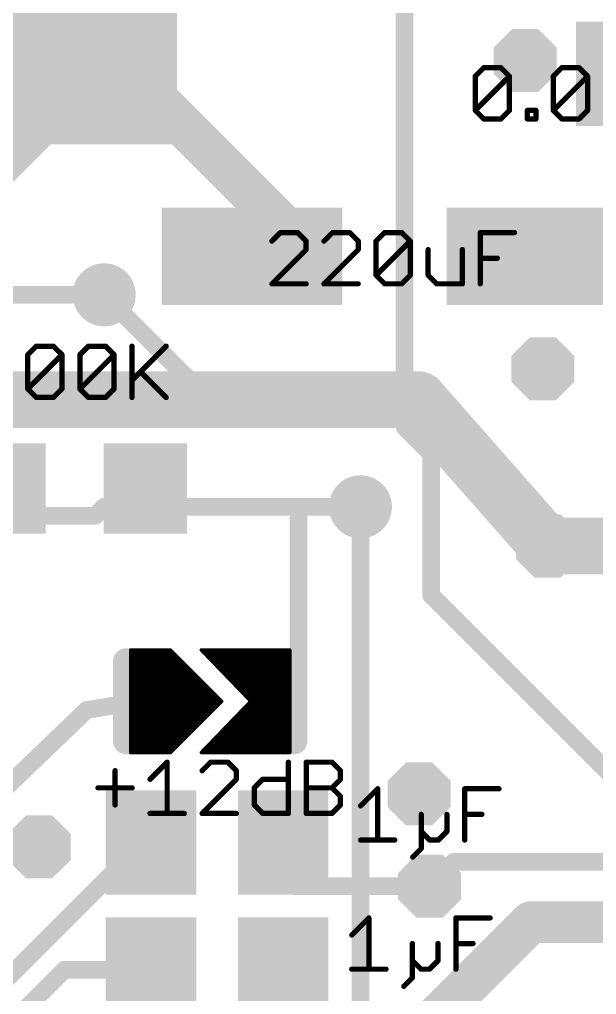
# Model space of a CAD drawing. Extents: x -2.6 to 77.4, y -0.1 to 55.9.
# Drawn here: x 15.42 to 23.71, y 13.69 to 27.71 of the extents above; entities that cross this region are included whole.
import ezdxf

# ---------------------------------------------------------------- set-up
doc = ezdxf.new("R2010")
doc.units = 0
for name, color, linetype in [('1', 12, 'CONTINUOUS'), ('16', 132, 'CONTINUOUS'), ('18', 110, 'CONTINUOUS'), ('27', 253, 'CONTINUOUS')]:
    doc.layers.add(name, color=color, linetype=linetype)

# ---------------------------------------------------------------- blocks, each defined once
blk = doc.blocks.new('RECT')
blk.add_solid([(-0.5, -0.5), (0.5, -0.5), (-0.5, 0.5), (0.5, 0.5)])
blk = doc.blocks.new('RECT121920X243840R50')
at = {"const_width": 0.1905}
blk.add_lwpolyline([(0.2858, -0.5715), (0.2858, 0.5715, 0.4142), (0.1905, 0.6668), (-0.1905, 0.6668, 0.4142), (-0.2858, 0.5715), (-0.2858, -0.5715, 0.4142), (-0.1905, -0.6668), (0.1905, -0.6668, 0.4142)], format="xyb", close=True, dxfattribs=at)
blk.add_solid([(-0.2159, -0.5969), (0.2159, -0.5969), (-0.2159, 0.5969), (0.2159, 0.5969)])
blk = doc.blocks.new('ROUNDV')
at = {"const_width": 0.5}
blk.add_lwpolyline([(0, -0.25, 1), (0, 0.25, 1), (0, -0.25)], format="xyb", dxfattribs=at)
blk = doc.blocks.new('OCTAGONV')
at = {"const_width": 0.5}
blk.add_lwpolyline([(-0.25, -0.1036), (-0.25, 0.1036), (-0.1036, 0.25), (0.1036, 0.25), (0.25, 0.1036), (0.25, -0.1036), (0.1036, -0.25), (-0.1036, -0.25), (-0.25, -0.1036), (-0.25, 0.1036)], dxfattribs=at)

msp = doc.modelspace()

# ---------------------------------------------------------------- linework, layer by layer
at = {"layer": '1'}
for points, const_width in [([(20.955, 21.971), (20.955, 30.988)], 0.254), ([(17.038, 26.912), (16.435, 26.912)], 0.6096), ([(17.038, 26.912), (19.396, 24.554)], 0.6096), ([(16.435, 26.912), (16.435, 26.762)], 0.4064), ([(16.435, 26.762), (12.335, 22.662)], 0.4064), ([(19.396, 24.554), (18.761, 24.3)], 0.6096), ([(24.638, 24.3), (22.861, 24.3)], 0.4064), ([(16.637, 23.749), (18.415, 21.971)], 0.254), ([(18.415, 21.971), (20.955, 21.971)], 0.254), ([(20.955, 21.971), (20.955, 21.844)], 0.254), ([(20.955, 21.844), (21.336, 21.463)], 0.254), ([(21.336, 21.463), (21.336, 19.431)], 0.254), ([(16.985, 20.701), (17.229, 20.965)], 0.254), ([(19.431, 20.701), (16.985, 20.701)], 0.254), ([(19.431, 20.701), (20.32, 20.701)], 0.254), ([(19.431, 17.653), (19.431, 20.701)], 0.254), ([(27.559, 20.138), (23.008, 20.138)], 0.8128), ([(24.39, 20.138), (23.008, 20.138)], 0.6096), ([(21.336, 19.431), (24.511, 16.256)], 0.254), ([(17.018, 18.6436), (17.5895, 18.6436)], 0.0508), ([(17.018, 17.1704), (17.018, 18.6436)], 0.0508), ([(17.5895, 18.6436), (18.3261, 17.907)], 0.0508), ([(18.034, 18.6436), (18.7452, 17.907)], 0.0508), ([(19.304, 18.6436), (18.034, 18.6436)], 0.0508), ([(19.304, 17.1704), (19.304, 18.6436)], 0.0508), ([(17.018, 18.5928), (17.6403, 18.5928)], 0.0508), ([(17.018, 18.542), (17.6911, 18.542)], 0.0508), ([(17.018, 18.4912), (17.7419, 18.4912)], 0.0508), ([(18.083, 18.5928), (19.304, 18.5928)], 0.0508), ([(18.1321, 18.542), (19.304, 18.542)], 0.0508), ([(18.1811, 18.4912), (19.304, 18.4912)], 0.0508), ([(17.018, 18.4404), (17.7927, 18.4404)], 0.0508), ([(17.018, 18.3896), (17.8435, 18.3896)], 0.0508), ([(17.018, 18.3388), (17.8943, 18.3388)], 0.0508), ([(18.2302, 18.4404), (19.304, 18.4404)], 0.0508), ([(18.2792, 18.3896), (19.304, 18.3896)], 0.0508), ([(18.3283, 18.3388), (19.304, 18.3388)], 0.0508), ([(17.018, 18.288), (17.9451, 18.288)], 0.0508), ([(17.018, 18.2372), (17.9959, 18.2372)], 0.0508), ([(18.3773, 18.288), (19.304, 18.288)], 0.0508), ([(18.4264, 18.2372), (19.304, 18.2372)], 0.0508), ([(17.018, 18.1864), (18.0467, 18.1864)], 0.0508), ([(17.018, 18.1356), (18.0975, 18.1356)], 0.0508), ([(17.018, 18.0848), (18.1483, 18.0848)], 0.0508), ([(18.4754, 18.1864), (19.304, 18.1864)], 0.0508), ([(18.5245, 18.1356), (19.304, 18.1356)], 0.0508), ([(18.5735, 18.0848), (19.304, 18.0848)], 0.0508), ([(16.383, 17.78), (17.145, 17.907)], 0.254), ([(17.018, 18.034), (18.1991, 18.034)], 0.0508), ([(17.018, 17.9832), (18.2499, 17.9832)], 0.0508), ([(17.018, 17.9324), (18.3007, 17.9324)], 0.0508), ([(18.6226, 18.034), (19.304, 18.034)], 0.0508), ([(18.6716, 17.9832), (19.304, 17.9832)], 0.0508), ([(18.7207, 17.9324), (19.304, 17.9324)], 0.0508), ([(19.177, 17.907), (19.431, 17.653)], 0.254), ([(13.092, 14.616), (16.383, 17.78)], 0.254), ([(17.018, 17.8816), (18.3007, 17.8816)], 0.0508), ([(17.018, 17.8308), (18.2499, 17.8308)], 0.0508), ([(17.018, 17.78), (18.1991, 17.78)], 0.0508), ([(18.3261, 17.907), (17.5895, 17.1704)], 0.0508), ([(18.7452, 17.907), (18.034, 17.1704)], 0.0508), ([(18.6226, 17.78), (19.304, 17.78)], 0.0508), ([(18.6716, 17.8308), (19.304, 17.8308)], 0.0508), ([(18.7207, 17.8816), (19.304, 17.8816)], 0.0508), ([(17.018, 17.7292), (18.1483, 17.7292)], 0.0508), ([(17.018, 17.6784), (18.0975, 17.6784)], 0.0508), ([(18.5245, 17.6784), (19.304, 17.6784)], 0.0508), ([(18.5735, 17.7292), (19.304, 17.7292)], 0.0508), ([(17.018, 17.6276), (18.0467, 17.6276)], 0.0508), ([(17.018, 17.5768), (17.9959, 17.5768)], 0.0508), ([(17.018, 17.526), (17.9451, 17.526)], 0.0508), ([(18.3773, 17.526), (19.304, 17.526)], 0.0508), ([(18.4264, 17.5768), (19.304, 17.5768)], 0.0508), ([(18.4754, 17.6276), (19.304, 17.6276)], 0.0508), ([(17.018, 17.4752), (17.8943, 17.4752)], 0.0508), ([(17.018, 17.4244), (17.8435, 17.4244)], 0.0508), ([(17.018, 17.3736), (17.7927, 17.3736)], 0.0508), ([(18.2302, 17.3736), (19.304, 17.3736)], 0.0508), ([(18.2792, 17.4244), (19.304, 17.4244)], 0.0508), ([(18.3283, 17.4752), (19.304, 17.4752)], 0.0508), ([(17.018, 17.3228), (17.7419, 17.3228)], 0.0508), ([(17.018, 17.272), (17.6911, 17.272)], 0.0508), ([(17.018, 17.2212), (17.6403, 17.2212)], 0.0508), ([(18.0831, 17.2212), (19.304, 17.2212)], 0.0508), ([(18.1321, 17.272), (19.304, 17.272)], 0.0508), ([(18.1811, 17.3228), (19.304, 17.3228)], 0.0508), ([(17.5895, 17.1704), (17.018, 17.1704)], 0.0508), ([(17.018, 17.1704), (17.5895, 17.1704)], 0.0508), ([(18.034, 17.1704), (19.304, 17.1704)], 0.0508), ([(18.034, 17.1704), (19.304, 17.1704)], 0.0508), ([(16.687, 15.368), (17.31, 15.876)], 0.254), ([(19.21, 15.876), (19.395, 15.249)], 0.254), ([(14.96, 13.641), (16.687, 15.368)], 0.254), ([(19.395, 15.249), (21.314, 15.249)], 0.254), ([(15.16, 13.141), (16.068, 14.049)], 0.254), ([(16.068, 14.049), (17.31, 14.049)], 0.254), ([(19.276, 13.081), (19.21, 14.049)], 0.254)]:
    msp.add_lwpolyline(points, dxfattribs=dict(at, const_width=const_width))
for points, const_width in [([(16.435, 27.0644, 1), (16.435, 26.7596)], 0.3048), ([(17.1458, 27.0198, 1), (16.9302, 26.8042)], 0.3048), ([(17.038, 26.7596, 1), (17.038, 27.0644)], 0.3048), ([(16.5366, 26.912, 1), (16.3334, 26.912)], 0.2032), ([(16.5068, 26.6902, 1), (16.3632, 26.8338)], 0.2032), ([(16.3334, 26.762, 1), (16.5366, 26.762)], 0.2032), ([(19.2882, 24.4462, 1), (19.5038, 24.6618)], 0.3048), ([(19.4526, 24.4125, 1), (19.3394, 24.6955)], 0.3048), ([(18.7044, 24.4415, 1), (18.8176, 24.1585)], 0.3048), ([(22.861, 24.4016, 1), (22.861, 24.1984)], 0.2032), ([(16.6819, 23.7939, 1), (16.5921, 23.7041)], 0.127), ([(18.415, 22.0345, 1), (18.415, 21.9075)], 0.127), ([(18.3701, 21.9261, 1), (18.4599, 22.0159)], 0.127), ([(21.0185, 21.971, 1), (20.8915, 21.971)], 0.127), ([(20.8915, 21.971, 1), (21.0185, 21.971)], 0.127), ([(20.955, 21.9075, 1), (20.955, 22.0345)], 0.127), ([(20.9999, 21.8889, 1), (20.9101, 21.7991)], 0.127), ([(20.8915, 21.844, 1), (21.0185, 21.844)], 0.127), ([(21.3995, 21.463, 1), (21.2725, 21.463)], 0.127), ([(21.2911, 21.4181, 1), (21.3809, 21.5079)], 0.127), ([(17.2756, 20.9219, 1), (17.1824, 21.0081)], 0.127), ([(16.985, 20.7645, 1), (16.985, 20.6375)], 0.127), ([(16.9384, 20.7441, 1), (17.0316, 20.6579)], 0.127), ([(19.431, 20.7645, 1), (19.431, 20.6375)], 0.127), ([(19.4945, 20.701, 1), (19.3675, 20.701)], 0.127), ([(19.431, 20.6375, 1), (19.431, 20.7645)], 0.127), ([(20.32, 20.6375, 1), (20.32, 20.7645)], 0.127), ([(23.008, 20.3412, 1), (23.008, 19.9348)], 0.4064), ([(23.008, 20.2904, 1), (23.008, 19.9856)], 0.3048), ([(21.3809, 19.4759, 1), (21.2911, 19.3861)], 0.127), ([(21.2725, 19.431, 1), (21.3995, 19.431)], 0.127), ([(17.018, 18.6563, 1), (17.018, 18.6309)], 0.0254), ([(17.0307, 18.6436, 1), (17.0053, 18.6436)], 0.0254), ([(17.5985, 18.6526, 1), (17.5805, 18.6346)], 0.0254), ([(17.5895, 18.6309, 1), (17.5895, 18.6563)], 0.0254), ([(18.0431, 18.6524, 1), (18.0249, 18.6348)], 0.0254), ([(18.034, 18.6563, 1), (18.034, 18.6309)], 0.0254), ([(19.3167, 18.6436, 1), (19.2913, 18.6436)], 0.0254), ([(19.304, 18.6309, 1), (19.304, 18.6563)], 0.0254), ([(17.018, 18.6055, 1), (17.018, 18.5801)], 0.0254), ([(17.018, 18.5547, 1), (17.018, 18.5293)], 0.0254), ([(17.018, 18.5039, 1), (17.018, 18.4785)], 0.0254), ([(17.6403, 18.5801, 1), (17.6403, 18.6055)], 0.0254), ([(17.6911, 18.5293, 1), (17.6911, 18.5547)], 0.0254), ([(17.7419, 18.4785, 1), (17.7419, 18.5039)], 0.0254), ([(18.083, 18.6055, 1), (18.083, 18.5801)], 0.0254), ([(18.1321, 18.5547, 1), (18.1321, 18.5293)], 0.0254), ([(18.1811, 18.5039, 1), (18.1811, 18.4785)], 0.0254), ([(19.304, 18.5801, 1), (19.304, 18.6055)], 0.0254), ([(19.304, 18.5293, 1), (19.304, 18.5547)], 0.0254), ([(19.304, 18.4785, 1), (19.304, 18.5039)], 0.0254), ([(17.018, 18.4531, 1), (17.018, 18.4277)], 0.0254), ([(17.018, 18.4023, 1), (17.018, 18.3769)], 0.0254), ([(17.018, 18.3515, 1), (17.018, 18.3261)], 0.0254), ([(17.7927, 18.4277, 1), (17.7927, 18.4531)], 0.0254), ([(17.8435, 18.3769, 1), (17.8435, 18.4023)], 0.0254), ([(17.8943, 18.3261, 1), (17.8943, 18.3515)], 0.0254), ([(18.2302, 18.4531, 1), (18.2302, 18.4277)], 0.0254), ([(18.2792, 18.4023, 1), (18.2792, 18.3769)], 0.0254), ([(18.3283, 18.3515, 1), (18.3283, 18.3261)], 0.0254), ([(19.304, 18.4277, 1), (19.304, 18.4531)], 0.0254), ([(19.304, 18.3769, 1), (19.304, 18.4023)], 0.0254), ([(19.304, 18.3261, 1), (19.304, 18.3515)], 0.0254), ([(17.018, 18.3007, 1), (17.018, 18.2753)], 0.0254), ([(17.018, 18.2499, 1), (17.018, 18.2245)], 0.0254), ([(17.9451, 18.2753, 1), (17.9451, 18.3007)], 0.0254), ([(17.9959, 18.2245, 1), (17.9959, 18.2499)], 0.0254), ([(18.3773, 18.3007, 1), (18.3773, 18.2753)], 0.0254), ([(18.4264, 18.2499, 1), (18.4264, 18.2245)], 0.0254), ([(19.304, 18.2753, 1), (19.304, 18.3007)], 0.0254), ([(19.304, 18.2245, 1), (19.304, 18.2499)], 0.0254), ([(17.018, 18.1991, 1), (17.018, 18.1737)], 0.0254), ([(17.018, 18.1483, 1), (17.018, 18.1229)], 0.0254), ([(17.018, 18.0975, 1), (17.018, 18.0721)], 0.0254), ([(18.0467, 18.1737, 1), (18.0467, 18.1991)], 0.0254), ([(18.0975, 18.1229, 1), (18.0975, 18.1483)], 0.0254), ([(18.1483, 18.0721, 1), (18.1483, 18.0975)], 0.0254), ([(18.4754, 18.1991, 1), (18.4754, 18.1737)], 0.0254), ([(18.5245, 18.1483, 1), (18.5245, 18.1229)], 0.0254), ([(18.5735, 18.0975, 1), (18.5735, 18.0721)], 0.0254), ([(19.304, 18.1737, 1), (19.304, 18.1991)], 0.0254), ([(19.304, 18.1229, 1), (19.304, 18.1483)], 0.0254), ([(19.304, 18.0721, 1), (19.304, 18.0975)], 0.0254), ([(17.018, 18.0467, 1), (17.018, 18.0213)], 0.0254), ([(17.018, 17.9959, 1), (17.018, 17.9705)], 0.0254), ([(17.018, 17.9451, 1), (17.018, 17.9197)], 0.0254), ([(17.1554, 17.8444, 1), (17.1346, 17.9696)], 0.127), ([(18.1991, 18.0213, 1), (18.1991, 18.0467)], 0.0254), ([(18.2499, 17.9705, 1), (18.2499, 17.9959)], 0.0254), ([(18.3007, 17.9197, 1), (18.3007, 17.9451)], 0.0254), ([(18.6226, 18.0467, 1), (18.6226, 18.0213)], 0.0254), ([(18.6716, 17.9959, 1), (18.6716, 17.9705)], 0.0254), ([(18.7207, 17.9451, 1), (18.7207, 17.9197)], 0.0254), ([(19.2219, 17.9519, 1), (19.1321, 17.8621)], 0.127), ([(19.304, 18.0213, 1), (19.304, 18.0467)], 0.0254), ([(19.304, 17.9705, 1), (19.304, 17.9959)], 0.0254), ([(19.304, 17.9197, 1), (19.304, 17.9451)], 0.0254), ([(16.3726, 17.8426, 1), (16.3934, 17.7174)], 0.127), ([(16.427, 17.7342, 1), (16.339, 17.8258)], 0.127), ([(17.018, 17.8943, 1), (17.018, 17.8689)], 0.0254), ([(17.018, 17.8435, 1), (17.018, 17.8181)], 0.0254), ([(17.018, 17.7927, 1), (17.018, 17.7673)], 0.0254), ([(18.1991, 17.7673, 1), (18.1991, 17.7927)], 0.0254), ([(18.2499, 17.8181, 1), (18.2499, 17.8435)], 0.0254), ([(18.3007, 17.8689, 1), (18.3007, 17.8943)], 0.0254), ([(18.3351, 17.898, 1), (18.3171, 17.916)], 0.0254), ([(18.3171, 17.898, 1), (18.3351, 17.916)], 0.0254), ([(18.6226, 17.7927, 1), (18.6226, 17.7673)], 0.0254), ([(18.6716, 17.8435, 1), (18.6716, 17.8181)], 0.0254), ([(18.7207, 17.8943, 1), (18.7207, 17.8689)], 0.0254), ([(18.7543, 17.8982, 1), (18.7361, 17.9158)], 0.0254), ([(18.7361, 17.8982, 1), (18.7543, 17.9158)], 0.0254), ([(19.304, 17.8689, 1), (19.304, 17.8943)], 0.0254), ([(19.304, 17.8181, 1), (19.304, 17.8435)], 0.0254), ([(19.304, 17.7673, 1), (19.304, 17.7927)], 0.0254), ([(17.018, 17.7419, 1), (17.018, 17.7165)], 0.0254), ([(17.018, 17.6911, 1), (17.018, 17.6657)], 0.0254), ([(18.0975, 17.6657, 1), (18.0975, 17.6911)], 0.0254), ([(18.1483, 17.7165, 1), (18.1483, 17.7419)], 0.0254), ([(18.5245, 17.6911, 1), (18.5245, 17.6657)], 0.0254), ([(18.5735, 17.7419, 1), (18.5735, 17.7165)], 0.0254), ([(19.304, 17.7165, 1), (19.304, 17.7419)], 0.0254), ([(19.304, 17.6657, 1), (19.304, 17.6911)], 0.0254), ([(19.3675, 17.653, 1), (19.4945, 17.653)], 0.127), ([(19.3861, 17.6081, 1), (19.4759, 17.6979)], 0.127), ([(17.018, 17.6403, 1), (17.018, 17.6149)], 0.0254), ([(17.018, 17.5895, 1), (17.018, 17.5641)], 0.0254), ([(17.018, 17.5387, 1), (17.018, 17.5133)], 0.0254), ([(17.9451, 17.5133, 1), (17.9451, 17.5387)], 0.0254), ([(17.9959, 17.5641, 1), (17.9959, 17.5895)], 0.0254), ([(18.0467, 17.6149, 1), (18.0467, 17.6403)], 0.0254), ([(18.3773, 17.5387, 1), (18.3773, 17.5133)], 0.0254), ([(18.4264, 17.5895, 1), (18.4264, 17.5641)], 0.0254), ([(18.4754, 17.6403, 1), (18.4754, 17.6149)], 0.0254), ([(19.304, 17.6149, 1), (19.304, 17.6403)], 0.0254), ([(19.304, 17.5641, 1), (19.304, 17.5895)], 0.0254), ([(19.304, 17.5133, 1), (19.304, 17.5387)], 0.0254), ([(17.018, 17.4879, 1), (17.018, 17.4625)], 0.0254), ([(17.018, 17.4371, 1), (17.018, 17.4117)], 0.0254), ([(17.018, 17.3863, 1), (17.018, 17.3609)], 0.0254), ([(17.7927, 17.3609, 1), (17.7927, 17.3863)], 0.0254), ([(17.8435, 17.4117, 1), (17.8435, 17.4371)], 0.0254), ([(17.8943, 17.4625, 1), (17.8943, 17.4879)], 0.0254), ([(18.2302, 17.3863, 1), (18.2302, 17.3609)], 0.0254), ([(18.2792, 17.4371, 1), (18.2792, 17.4117)], 0.0254), ([(18.3283, 17.4879, 1), (18.3283, 17.4625)], 0.0254), ([(19.304, 17.4625, 1), (19.304, 17.4879)], 0.0254), ([(19.304, 17.4117, 1), (19.304, 17.4371)], 0.0254), ([(19.304, 17.3609, 1), (19.304, 17.3863)], 0.0254), ([(17.018, 17.3355, 1), (17.018, 17.3101)], 0.0254), ([(17.018, 17.2847, 1), (17.018, 17.2593)], 0.0254), ([(17.018, 17.2339, 1), (17.018, 17.2085)], 0.0254), ([(17.6403, 17.2085, 1), (17.6403, 17.2339)], 0.0254), ([(17.6911, 17.2593, 1), (17.6911, 17.2847)], 0.0254), ([(17.7419, 17.3101, 1), (17.7419, 17.3355)], 0.0254), ([(18.0831, 17.2339, 1), (18.0831, 17.2085)], 0.0254), ([(18.1321, 17.2847, 1), (18.1321, 17.2593)], 0.0254), ([(18.1811, 17.3355, 1), (18.1811, 17.3101)], 0.0254), ([(19.304, 17.3101, 1), (19.304, 17.3355)], 0.0254), ([(19.304, 17.2593, 1), (19.304, 17.2847)], 0.0254), ([(19.304, 17.2085, 1), (19.304, 17.2339)], 0.0254), ([(17.018, 17.1831, 1), (17.018, 17.1577)], 0.0254), ([(17.018, 17.1831, 1), (17.018, 17.1577)], 0.0254), ([(17.0053, 17.1704, 1), (17.0307, 17.1704)], 0.0254), ([(17.5805, 17.1794, 1), (17.5985, 17.1614)], 0.0254), ([(17.5895, 17.1577, 1), (17.5895, 17.1831)], 0.0254), ([(17.5895, 17.1577, 1), (17.5895, 17.1831)], 0.0254), ([(18.034, 17.1831, 1), (18.034, 17.1577)], 0.0254), ([(18.034, 17.1831, 1), (18.034, 17.1577)], 0.0254), ([(18.0249, 17.1792, 1), (18.0431, 17.1616)], 0.0254), ([(19.2913, 17.1704, 1), (19.3167, 17.1704)], 0.0254), ([(19.304, 17.1577, 1), (19.304, 17.1831)], 0.0254), ([(19.304, 17.1577, 1), (19.304, 17.1831)], 0.0254), ([(17.3501, 15.8268, 1), (17.2699, 15.9252)], 0.127), ([(19.2709, 15.894, 1), (19.1491, 15.858)], 0.127), ([(16.6469, 15.4172, 1), (16.7271, 15.3188)], 0.127), ([(16.7319, 15.3231, 1), (16.6421, 15.4129)], 0.127), ([(19.395, 15.3125, 1), (19.395, 15.1855)], 0.127), ([(19.3341, 15.231, 1), (19.4559, 15.267)], 0.127), ([(21.314, 15.1855, 1), (21.314, 15.3125)], 0.127), ([(16.068, 14.1125, 1), (16.068, 13.9855)], 0.127), ([(16.1129, 14.0041, 1), (16.0231, 14.0939)], 0.127), ([(17.31, 13.9855, 1), (17.31, 14.1125)], 0.127), ([(19.2734, 14.0533, 1), (19.1466, 14.0447)], 0.127)]:
    msp.add_lwpolyline(points, format="xyb", dxfattribs=dict(at, const_width=const_width))
at = {"layer": '16'}
for points, const_width in [([(2.413, 23.749), (16.637, 23.749)], 0.254), ([(21.159, 22.241), (4.8, 22.241)], 0.8128), ([(23.008, 20.138), (21.159, 22.241)], 0.8128), ([(16.51, 20.574), (16.637, 20.701)], 0.254), ([(16.637, 20.701), (20.32, 20.701)], 0.254), ([(20.32, 20.701), (20.32, 10.424)], 0.254), ([(13.462, 20.574), (16.51, 20.574)], 0.254), ([(21.665, 15.6), (21.314, 15.249)], 0.254), ([(28.2, 15.6), (21.665, 15.6)], 0.254), ([(21.187, 13.149), (22.77, 14.732)], 0.6), ([(22.77, 14.732), (28.575, 14.732)], 0.6)]:
    msp.add_lwpolyline(points, dxfattribs=dict(at, const_width=const_width))
for points, const_width in [([(16.637, 23.6855, 1), (16.637, 23.8125)], 0.127), ([(21.3116, 22.3752, 1), (21.0064, 22.1068)], 0.4064), ([(21.159, 22.0378, 1), (21.159, 22.4442)], 0.4064), ([(16.637, 20.7645, 1), (16.637, 20.6375)], 0.127), ([(16.6819, 20.6561, 1), (16.5921, 20.7459)], 0.127), ([(20.3835, 20.701, 1), (20.2565, 20.701)], 0.127), ([(20.32, 20.6375, 1), (20.32, 20.7645)], 0.127), ([(16.4651, 20.6189, 1), (16.5549, 20.5291)], 0.127), ([(16.51, 20.5105, 1), (16.51, 20.6375)], 0.127), ([(22.8554, 20.0038, 1), (23.1606, 20.2722)], 0.4064), ([(21.665, 15.6635, 1), (21.665, 15.5365)], 0.127), ([(21.7099, 15.5551, 1), (21.6201, 15.6449)], 0.127), ([(21.2691, 15.2939, 1), (21.3589, 15.2041)], 0.127), ([(22.77, 14.882, 1), (22.77, 14.582)], 0.3), ([(22.8761, 14.6259, 1), (22.6639, 14.8381)], 0.3)]:
    msp.add_lwpolyline(points, format="xyb", dxfattribs=dict(at, const_width=const_width))
at = {"layer": '27', "const_width": 0.0762}
for points in [[(21.9704, 26.8907), (22.0933, 27.0135)], [(22.0933, 27.0135), (22.339, 27.0135)], [(22.339, 27.0135), (22.4619, 26.8907)], [(23.093, 26.8907), (23.2159, 27.0135)], [(23.2159, 27.0135), (23.4616, 27.0135)], [(23.4616, 27.0135), (23.5845, 26.8907)], [(21.9704, 26.3992), (21.9704, 26.8907)], [(21.9704, 26.3992), (22.4619, 26.8907)], [(22.4619, 26.8907), (22.4619, 26.3992)], [(23.093, 26.3992), (23.093, 26.8907)], [(23.093, 26.3992), (23.5845, 26.8907)], [(23.5845, 26.8907), (23.5845, 26.3992)], [(22.0933, 26.2763), (21.9704, 26.3992)], [(22.4619, 26.3992), (22.339, 26.2763)], [(22.7188, 26.2763), (22.7188, 26.3992)], [(22.7188, 26.3992), (22.8417, 26.3992)], [(22.8417, 26.3992), (22.8417, 26.2763)], [(23.2159, 26.2763), (23.093, 26.3992)], [(23.5845, 26.3992), (23.4616, 26.2763)], [(22.339, 26.2763), (22.0933, 26.2763)], [(22.8417, 26.2763), (22.7188, 26.2763)], [(23.4616, 26.2763), (23.2159, 26.2763)], [(19.1709, 24.6435), (19.048, 24.5207)], [(19.4166, 24.6435), (19.1709, 24.6435)], [(19.5395, 24.5207), (19.4166, 24.6435)], [(19.9193, 24.6435), (19.7964, 24.5207)], [(20.1651, 24.6435), (19.9193, 24.6435)], [(20.2879, 24.5207), (20.1651, 24.6435)], [(20.5449, 24.5207), (20.6677, 24.6435)], [(20.6677, 24.6435), (20.9135, 24.6435)], [(20.9135, 24.6435), (21.0363, 24.5207)], [(22.0417, 23.9063), (22.0417, 24.6435)], [(22.0417, 24.6435), (22.5332, 24.6435)], [(19.5395, 24.3978), (19.5395, 24.5207)], [(20.2879, 24.3978), (20.2879, 24.5207)], [(20.5449, 24.0292), (20.5449, 24.5207)], [(20.5449, 24.0292), (21.0363, 24.5207)], [(21.0363, 24.5207), (21.0363, 24.0292)], [(19.048, 23.9063), (19.5395, 24.3978)], [(19.7964, 23.9063), (20.2879, 24.3978)], [(21.2933, 24.3978), (21.2933, 24.0292)], [(21.7848, 23.9063), (21.7848, 24.3978)], [(22.0417, 24.2749), (22.2874, 24.2749)], [(20.6677, 23.9063), (20.5449, 24.0292)], [(21.0363, 24.0292), (20.9135, 23.9063)], [(21.2933, 24.0292), (21.4161, 23.9063)], [(19.5395, 23.9063), (19.048, 23.9063)], [(20.2879, 23.9063), (19.7964, 23.9063)], [(20.9135, 23.9063), (20.6677, 23.9063)], [(21.4161, 23.9063), (21.7848, 23.9063)], [(15.539, 22.8875), (15.6619, 23.0103)], [(15.6619, 23.0103), (15.9076, 23.0103)], [(15.9076, 23.0103), (16.0305, 22.8875)], [(16.2874, 22.8875), (16.4103, 23.0103)], [(16.4103, 23.0103), (16.656, 23.0103)], [(16.656, 23.0103), (16.7789, 22.8875)], [(17.0358, 23.0103), (17.0358, 22.2731)], [(17.0358, 22.5188), (17.5273, 23.0103)], [(15.539, 22.396), (15.539, 22.8875)], [(15.539, 22.396), (16.0305, 22.8875)], [(16.0305, 22.8875), (16.0305, 22.396)], [(16.2874, 22.396), (16.2874, 22.8875)], [(16.2874, 22.396), (16.7789, 22.8875)], [(16.7789, 22.8875), (16.7789, 22.396)], [(17.1587, 22.6417), (17.5273, 22.2731)], [(15.6619, 22.2731), (15.539, 22.396)], [(16.0305, 22.396), (15.9076, 22.2731)], [(16.4103, 22.2731), (16.2874, 22.396)], [(16.7789, 22.396), (16.656, 22.2731)], [(15.9076, 22.2731), (15.6619, 22.2731)], [(16.656, 22.2731), (16.4103, 22.2731)], [(17.2965, 16.7856), (17.5423, 17.0313)], [(17.5423, 17.0313), (17.5423, 16.2941)], [(18.1678, 17.0313), (18.0449, 16.9085)], [(18.4135, 17.0313), (18.1678, 17.0313)], [(18.5364, 16.9085), (18.4135, 17.0313)], [(19.2848, 17.0313), (19.2848, 16.2941)], [(19.5418, 16.2941), (19.5418, 17.0313)], [(19.5418, 17.0313), (19.9104, 17.0313)], [(19.9104, 17.0313), (20.0332, 16.9085)], [(16.7938, 16.9085), (16.7938, 16.417)], [(18.0449, 16.2941), (18.5364, 16.7856)], [(18.5364, 16.7856), (18.5364, 16.9085)], [(18.7933, 16.6627), (18.9162, 16.7856)], [(18.9162, 16.7856), (19.2848, 16.7856)], [(20.0332, 16.7856), (19.9104, 16.6627)], [(20.0332, 16.9085), (20.0332, 16.7856)], [(16.5481, 16.6627), (17.0396, 16.6627)], [(18.7933, 16.417), (18.7933, 16.6627)], [(19.5418, 16.6627), (19.9104, 16.6627)], [(19.9104, 16.6627), (20.0332, 16.5398)], [(20.3226, 16.4036), (20.5683, 16.6493)], [(20.5683, 16.6493), (20.5683, 15.9121)], [(21.8194, 15.9121), (21.8194, 16.6493)], [(21.8194, 16.6493), (22.3109, 16.6493)], [(20.0332, 16.5398), (20.0332, 16.417)], [(18.9162, 16.2941), (18.7933, 16.417)], [(20.0332, 16.417), (19.9104, 16.2941)], [(17.2965, 16.2941), (17.788, 16.2941)], [(18.5364, 16.2941), (18.0449, 16.2941)], [(19.2848, 16.2941), (18.9162, 16.2941)], [(19.9104, 16.2941), (19.5418, 16.2941)], [(21.1939, 16.2807), (21.1939, 16.035)], [(21.5625, 16.035), (21.5625, 16.2807)], [(21.8194, 16.2807), (22.0652, 16.2807)], [(21.1939, 16.035), (21.3168, 15.9121)], [(21.1939, 16.035), (21.1939, 15.7892)], [(21.4396, 15.9121), (21.5625, 16.035)], [(20.3226, 15.9121), (20.8141, 15.9121)], [(21.3168, 15.9121), (21.4396, 15.9121)], [(21.1939, 15.7892), (21.071, 15.6664)], [(20.1956, 14.5476), (20.4413, 14.7933)], [(20.4413, 14.7933), (20.4413, 14.0561)], [(21.6924, 14.0561), (21.6924, 14.7933)], [(21.6924, 14.7933), (22.1839, 14.7933)], [(21.0669, 14.4247), (21.0669, 14.179)], [(21.4355, 14.179), (21.4355, 14.4247)], [(21.6924, 14.4247), (21.9382, 14.4247)], [(21.0669, 14.179), (21.1898, 14.0561)], [(21.0669, 14.179), (21.0669, 13.9332)], [(21.3126, 14.0561), (21.4355, 14.179)], [(20.1956, 14.0561), (20.6871, 14.0561)], [(21.1898, 14.0561), (21.3126, 14.0561)], [(21.0669, 13.9332), (20.944, 13.8104)]]:
    msp.add_lwpolyline(points, dxfattribs=at)
at = {"layer": '27', "const_width": 0.0381}
for points in [[(22.0933, 27.0326, 1), (22.0933, 26.9945)], [(22.1067, 27.0001, 1), (22.0798, 27.027)], [(22.3525, 27.027, 1), (22.3255, 27.0001)], [(22.339, 26.9945, 1), (22.339, 27.0326)], [(23.2159, 27.0326, 1), (23.2159, 26.9945)], [(23.2294, 27.0001, 1), (23.2024, 27.027)], [(23.4751, 27.027, 1), (23.4482, 27.0001)], [(23.4616, 26.9945, 1), (23.4616, 27.0326)], [(21.9895, 26.8907, 1), (21.9514, 26.8907)], [(21.9569, 26.9041, 1), (21.9839, 26.8772)], [(22.4809, 26.8907, 1), (22.4428, 26.8907)], [(22.4754, 26.8772, 1), (22.4484, 26.9041)], [(22.4484, 26.8772, 1), (22.4754, 26.9041)], [(23.1121, 26.8907, 1), (23.074, 26.8907)], [(23.0796, 26.9041, 1), (23.1065, 26.8772)], [(23.6036, 26.8907, 1), (23.5655, 26.8907)], [(23.598, 26.8772, 1), (23.571, 26.9041)], [(23.571, 26.8772, 1), (23.598, 26.9041)], [(21.9839, 26.4126, 1), (21.9569, 26.3857)], [(21.9569, 26.4126, 1), (21.9839, 26.3857)], [(21.9514, 26.3992, 1), (21.9895, 26.3992)], [(22.4428, 26.3992, 1), (22.4809, 26.3992)], [(22.4754, 26.3857, 1), (22.4484, 26.4126)], [(22.7379, 26.3992, 1), (22.6998, 26.3992)], [(22.7188, 26.4182, 1), (22.7188, 26.3801)], [(22.8607, 26.3992, 1), (22.8226, 26.3992)], [(22.8417, 26.3801, 1), (22.8417, 26.4182)], [(23.1065, 26.4126, 1), (23.0796, 26.3857)], [(23.0796, 26.4126, 1), (23.1065, 26.3857)], [(23.074, 26.3992, 1), (23.1121, 26.3992)], [(23.5655, 26.3992, 1), (23.6036, 26.3992)], [(23.598, 26.3857, 1), (23.571, 26.4126)], [(22.0933, 26.2954, 1), (22.0933, 26.2573)], [(22.0798, 26.2628, 1), (22.1067, 26.2898)], [(22.3255, 26.2898, 1), (22.3525, 26.2628)], [(22.339, 26.2573, 1), (22.339, 26.2954)], [(22.7188, 26.2954, 1), (22.7188, 26.2573)], [(22.6998, 26.2763, 1), (22.7379, 26.2763)], [(22.8226, 26.2763, 1), (22.8607, 26.2763)], [(22.8417, 26.2573, 1), (22.8417, 26.2954)], [(23.2159, 26.2954, 1), (23.2159, 26.2573)], [(23.2024, 26.2628, 1), (23.2294, 26.2898)], [(23.4482, 26.2898, 1), (23.4751, 26.2628)], [(23.4616, 26.2573, 1), (23.4616, 26.2954)], [(19.1709, 24.6626, 1), (19.1709, 24.6245)], [(19.1844, 24.6301, 1), (19.1574, 24.657)], [(19.4301, 24.657, 1), (19.4032, 24.6301)], [(19.4166, 24.6245, 1), (19.4166, 24.6626)], [(19.9193, 24.6626, 1), (19.9193, 24.6245)], [(19.9328, 24.6301, 1), (19.9058, 24.657)], [(20.1785, 24.657, 1), (20.1516, 24.6301)], [(20.1651, 24.6245, 1), (20.1651, 24.6626)], [(20.6677, 24.6626, 1), (20.6677, 24.6245)], [(20.6812, 24.6301, 1), (20.6543, 24.657)], [(20.9269, 24.657, 1), (20.9, 24.6301)], [(20.9135, 24.6245, 1), (20.9135, 24.6626)], [(22.0417, 24.6626, 1), (22.0417, 24.6245)], [(22.0607, 24.6435, 1), (22.0226, 24.6435)], [(22.5332, 24.6245, 1), (22.5332, 24.6626)], [(19.0346, 24.5341, 1), (19.0615, 24.5072)], [(19.5586, 24.5207, 1), (19.5205, 24.5207)], [(19.526, 24.5072, 1), (19.553, 24.5341)], [(19.783, 24.5341, 1), (19.8099, 24.5072)], [(20.307, 24.5207, 1), (20.2689, 24.5207)], [(20.2745, 24.5072, 1), (20.3014, 24.5341)], [(20.5639, 24.5207, 1), (20.5258, 24.5207)], [(20.5314, 24.5341, 1), (20.5583, 24.5072)], [(21.0554, 24.5207, 1), (21.0173, 24.5207)], [(21.0498, 24.5072, 1), (21.0229, 24.5341)], [(21.0229, 24.5072, 1), (21.0498, 24.5341)], [(19.5205, 24.3978, 1), (19.5586, 24.3978)], [(19.553, 24.3843, 1), (19.526, 24.4113)], [(20.2689, 24.3978, 1), (20.307, 24.3978)], [(20.3014, 24.3843, 1), (20.2745, 24.4113)], [(21.3123, 24.3978, 1), (21.2742, 24.3978)], [(21.8038, 24.3978, 1), (21.7657, 24.3978)], [(22.0417, 24.294, 1), (22.0417, 24.2559)], [(22.2874, 24.2559, 1), (22.2874, 24.294)], [(20.5583, 24.0426, 1), (20.5314, 24.0157)], [(20.5314, 24.0426, 1), (20.5583, 24.0157)], [(20.5258, 24.0292, 1), (20.5639, 24.0292)], [(21.0173, 24.0292, 1), (21.0554, 24.0292)], [(21.0498, 24.0157, 1), (21.0229, 24.0426)], [(21.3067, 24.0426, 1), (21.2798, 24.0157)], [(21.2742, 24.0292, 1), (21.3123, 24.0292)], [(19.048, 23.9254, 1), (19.048, 23.8873)], [(19.0346, 23.9198, 1), (19.0615, 23.8928)], [(19.5395, 23.8873, 1), (19.5395, 23.9254)], [(19.7964, 23.9254, 1), (19.7964, 23.8873)], [(19.783, 23.9198, 1), (19.8099, 23.8928)], [(20.2879, 23.8873, 1), (20.2879, 23.9254)], [(20.6677, 23.9254, 1), (20.6677, 23.8873)], [(20.6543, 23.8928, 1), (20.6812, 23.9198)], [(20.9, 23.9198, 1), (20.9269, 23.8928)], [(20.9135, 23.8873, 1), (20.9135, 23.9254)], [(21.4161, 23.9254, 1), (21.4161, 23.8873)], [(21.4027, 23.8928, 1), (21.4296, 23.9198)], [(21.7657, 23.9063, 1), (21.8038, 23.9063)], [(21.7848, 23.8873, 1), (21.7848, 23.9254)], [(22.0226, 23.9063, 1), (22.0607, 23.9063)], [(15.6619, 23.0294, 1), (15.6619, 22.9913)], [(15.6754, 22.9969, 1), (15.6484, 23.0238)], [(15.9211, 23.0238, 1), (15.8942, 22.9969)], [(15.9076, 22.9913, 1), (15.9076, 23.0294)], [(16.4103, 23.0294, 1), (16.4103, 22.9913)], [(16.4238, 22.9969, 1), (16.3968, 23.0238)], [(16.6695, 23.0238, 1), (16.6426, 22.9969)], [(16.656, 22.9913, 1), (16.656, 23.0294)], [(17.0549, 23.0103, 1), (17.0168, 23.0103)], [(17.5408, 22.9969, 1), (17.5139, 23.0238)], [(15.5581, 22.8875, 1), (15.52, 22.8875)], [(15.5255, 22.9009, 1), (15.5525, 22.874)], [(16.0495, 22.8875, 1), (16.0114, 22.8875)], [(16.044, 22.874, 1), (16.017, 22.9009)], [(16.017, 22.874, 1), (16.044, 22.9009)], [(16.3065, 22.8875, 1), (16.2684, 22.8875)], [(16.274, 22.9009, 1), (16.3009, 22.874)], [(16.798, 22.8875, 1), (16.7599, 22.8875)], [(16.7924, 22.874, 1), (16.7654, 22.9009)], [(16.7654, 22.874, 1), (16.7924, 22.9009)], [(17.1722, 22.6552, 1), (17.1452, 22.6282)], [(15.5525, 22.4094, 1), (15.5255, 22.3825)], [(15.5255, 22.4094, 1), (15.5525, 22.3825)], [(16.044, 22.3825, 1), (16.017, 22.4094)], [(16.3009, 22.4094, 1), (16.274, 22.3825)], [(16.274, 22.4094, 1), (16.3009, 22.3825)], [(16.7924, 22.3825, 1), (16.7654, 22.4094)], [(17.0224, 22.5323, 1), (17.0493, 22.5054)], [(15.52, 22.396, 1), (15.5581, 22.396)], [(15.6619, 22.2921, 1), (15.6619, 22.254)], [(15.6484, 22.2596, 1), (15.6754, 22.2866)], [(15.8942, 22.2866, 1), (15.9211, 22.2596)], [(15.9076, 22.254, 1), (15.9076, 22.2921)], [(16.0114, 22.396, 1), (16.0495, 22.396)], [(16.2684, 22.396, 1), (16.3065, 22.396)], [(16.4103, 22.2921, 1), (16.4103, 22.254)], [(16.3968, 22.2596, 1), (16.4238, 22.2866)], [(16.6426, 22.2866, 1), (16.6695, 22.2596)], [(16.656, 22.254, 1), (16.656, 22.2921)], [(16.7599, 22.396, 1), (16.798, 22.396)], [(17.0168, 22.2731, 1), (17.0549, 22.2731)], [(17.5139, 22.2596, 1), (17.5408, 22.2866)], [(17.5613, 17.0313, 1), (17.5232, 17.0313)], [(17.5557, 17.0179, 1), (17.5288, 17.0448)], [(18.1678, 17.0504, 1), (18.1678, 17.0123)], [(18.1813, 17.0179, 1), (18.1543, 17.0448)], [(18.427, 17.0448, 1), (18.4001, 17.0179)], [(18.4135, 17.0123, 1), (18.4135, 17.0504)], [(19.3039, 17.0313, 1), (19.2658, 17.0313)], [(19.5608, 17.0313, 1), (19.5227, 17.0313)], [(19.5418, 17.0504, 1), (19.5418, 17.0123)], [(19.9238, 17.0448, 1), (19.8969, 17.0179)], [(19.9104, 17.0123, 1), (19.9104, 17.0504)], [(16.8129, 16.9085, 1), (16.7748, 16.9085)], [(17.283, 16.7991, 1), (17.31, 16.7721)], [(18.0315, 16.9219, 1), (18.0584, 16.895)], [(18.5555, 16.9085, 1), (18.5174, 16.9085)], [(18.5229, 16.895, 1), (18.5499, 16.9219)], [(18.5499, 16.7721, 1), (18.5229, 16.7991)], [(18.9162, 16.8046, 1), (18.9162, 16.7665)], [(18.9297, 16.7721, 1), (18.9027, 16.7991)], [(19.2848, 16.7665, 1), (19.2848, 16.8046)], [(20.0523, 16.9085, 1), (20.0142, 16.9085)], [(20.0198, 16.895, 1), (20.0467, 16.9219)], [(20.0467, 16.7721, 1), (20.0198, 16.7991)], [(16.5481, 16.6818, 1), (16.5481, 16.6437)], [(17.0396, 16.6437, 1), (17.0396, 16.6818)], [(18.5174, 16.7856, 1), (18.5555, 16.7856)], [(18.7799, 16.6762, 1), (18.8068, 16.6492)], [(18.8124, 16.6627, 1), (18.7743, 16.6627)], [(19.5418, 16.6818, 1), (19.5418, 16.6437)], [(19.9238, 16.6762, 1), (19.8969, 16.6492)], [(19.8969, 16.6762, 1), (19.9238, 16.6492)], [(19.9104, 16.6437, 1), (19.9104, 16.6818)], [(20.0142, 16.7856, 1), (20.0523, 16.7856)], [(20.5874, 16.6493, 1), (20.5493, 16.6493)], [(20.5818, 16.6359, 1), (20.5549, 16.6628)], [(21.8385, 16.6493, 1), (21.8004, 16.6493)], [(21.8194, 16.6684, 1), (21.8194, 16.6303)], [(22.3109, 16.6303, 1), (22.3109, 16.6684)], [(20.0523, 16.5398, 1), (20.0142, 16.5398)], [(20.0198, 16.5264, 1), (20.0467, 16.5533)], [(16.7748, 16.417, 1), (16.8129, 16.417)], [(18.8068, 16.4304, 1), (18.7799, 16.4035)], [(18.7743, 16.417, 1), (18.8124, 16.417)], [(20.0142, 16.417, 1), (20.0523, 16.417)], [(20.0467, 16.4035, 1), (20.0198, 16.4304)], [(20.3091, 16.4171, 1), (20.3361, 16.3901)], [(17.2965, 16.3132, 1), (17.2965, 16.2751)], [(17.5232, 16.2941, 1), (17.5613, 16.2941)], [(17.788, 16.2751, 1), (17.788, 16.3132)], [(18.0449, 16.3132, 1), (18.0449, 16.2751)], [(18.0315, 16.3076, 1), (18.0584, 16.2806)], [(18.5364, 16.2751, 1), (18.5364, 16.3132)], [(18.9162, 16.3132, 1), (18.9162, 16.2751)], [(18.9027, 16.2806, 1), (18.9297, 16.3076)], [(19.2658, 16.2941, 1), (19.3039, 16.2941)], [(19.2848, 16.2751, 1), (19.2848, 16.3132)], [(19.5418, 16.3132, 1), (19.5418, 16.2751)], [(19.5227, 16.2941, 1), (19.5608, 16.2941)], [(19.8969, 16.3076, 1), (19.9238, 16.2806)], [(19.9104, 16.2751, 1), (19.9104, 16.3132)], [(21.2129, 16.2807, 1), (21.1748, 16.2807)], [(21.5816, 16.2807, 1), (21.5434, 16.2807)], [(21.8194, 16.2998, 1), (21.8194, 16.2617)], [(22.0652, 16.2617, 1), (22.0652, 16.2998)], [(21.2074, 16.0484, 1), (21.1804, 16.0215)], [(21.2129, 16.035, 1), (21.1748, 16.035)], [(21.1748, 16.035, 1), (21.2129, 16.035)], [(21.5434, 16.035, 1), (21.5816, 16.035)], [(21.576, 16.0215, 1), (21.549, 16.0484)], [(20.3226, 15.9312, 1), (20.3226, 15.8931)], [(20.5493, 15.9121, 1), (20.5874, 15.9121)], [(20.8141, 15.8931, 1), (20.8141, 15.9312)], [(21.3168, 15.9312, 1), (21.3168, 15.8931)], [(21.3033, 15.8986, 1), (21.3302, 15.9256)], [(21.4262, 15.9256, 1), (21.4531, 15.8986)], [(21.4396, 15.8931, 1), (21.4396, 15.9312)], [(21.8004, 15.9121, 1), (21.8385, 15.9121)], [(21.0575, 15.6798, 1), (21.0845, 15.6529)], [(21.1748, 15.7892, 1), (21.2129, 15.7892)], [(21.2074, 15.7758, 1), (21.1804, 15.8027)], [(20.4604, 14.7933, 1), (20.4223, 14.7933)], [(20.4548, 14.7799, 1), (20.4279, 14.8068)], [(21.6924, 14.8124, 1), (21.6924, 14.7743)], [(21.7115, 14.7933, 1), (21.6734, 14.7933)], [(22.1839, 14.7743, 1), (22.1839, 14.8124)], [(20.1821, 14.5611, 1), (20.2091, 14.5341)], [(21.0859, 14.4247, 1), (21.0478, 14.4247)], [(21.4546, 14.4247, 1), (21.4165, 14.4247)], [(21.6924, 14.4438, 1), (21.6924, 14.4057)], [(21.9382, 14.4057, 1), (21.9382, 14.4438)], [(21.0859, 14.179, 1), (21.0478, 14.179)], [(21.0478, 14.179, 1), (21.0859, 14.179)], [(21.0804, 14.1924, 1), (21.0534, 14.1655)], [(21.4165, 14.179, 1), (21.4546, 14.179)], [(21.449, 14.1655, 1), (21.422, 14.1924)], [(20.1956, 14.0752, 1), (20.1956, 14.0371)], [(20.4223, 14.0561, 1), (20.4604, 14.0561)], [(20.6871, 14.0371, 1), (20.6871, 14.0752)], [(21.1898, 14.0752, 1), (21.1898, 14.0371)], [(21.1763, 14.0426, 1), (21.2032, 14.0696)], [(21.2992, 14.0696, 1), (21.3261, 14.0426)], [(21.3126, 14.0371, 1), (21.3126, 14.0752)], [(21.6734, 14.0561, 1), (21.7115, 14.0561)], [(21.0478, 13.9332, 1), (21.0859, 13.9332)], [(21.0804, 13.9198, 1), (21.0534, 13.9467)], [(20.9305, 13.8238, 1), (20.9575, 13.7969)]]:
    msp.add_lwpolyline(points, format="xyb", dxfattribs=at)

# ---------------------------------------------------------------- block references
at = {"layer": '1'}
for p, xscale, yscale, rotation in [((16.435, 26.912), 2, 2.5, 90), ((24.069, 26.924), 1.3, 1.5, 180), ((17.31, 15.876), 1.3, 1.5, 180), ((19.21, 15.876), 1.3, 1.5, 180), ((17.31, 14.049), 1.3, 1.5, 180), ((19.21, 14.049), 1.3, 1.5, 180)]:
    msp.add_blockref('RECT', p, dxfattribs=dict(at, xscale=xscale, yscale=yscale, rotation=rotation))
for p, xscale, yscale in [((18.761, 24.3), 2.6, 1.4), ((22.861, 24.3), 2.6, 1.4), ((15.197, 20.965), 1.2, 1.3), ((17.229, 20.965), 1.2, 1.3)]:
    msp.add_blockref('RECT', p, dxfattribs=dict(at, xscale=xscale, yscale=yscale))
for p in [(17.145, 17.907), (19.177, 17.907)]:
    msp.add_blockref('RECT121920X243840R50', p, dxfattribs=at)
at = {"layer": '18', "xscale": 0.9064, "yscale": 0.9064}
for name, p in [('OCTAGONV', (22.687, 27.116)), ('OCTAGONV', (22.687, 27.116)), ('ROUNDV', (16.637, 23.749)), ('ROUNDV', (16.637, 23.749)), ('OCTAGONV', (22.941, 22.685)), ('OCTAGONV', (22.941, 22.685)), ('ROUNDV', (20.32, 20.701)), ('ROUNDV', (20.32, 20.701)), ('OCTAGONV', (23.008, 20.138)), ('OCTAGONV', (23.008, 20.138)), ('OCTAGONV', (21.163, 16.575)), ('OCTAGONV', (21.163, 16.575)), ('OCTAGONV', (15.702, 15.813)), ('OCTAGONV', (15.702, 15.813)), ('OCTAGONV', (21.314, 15.249)), ('OCTAGONV', (21.314, 15.249))]:
    msp.add_blockref(name, p, dxfattribs=at)

doc.saveas('drawing.dxf')
